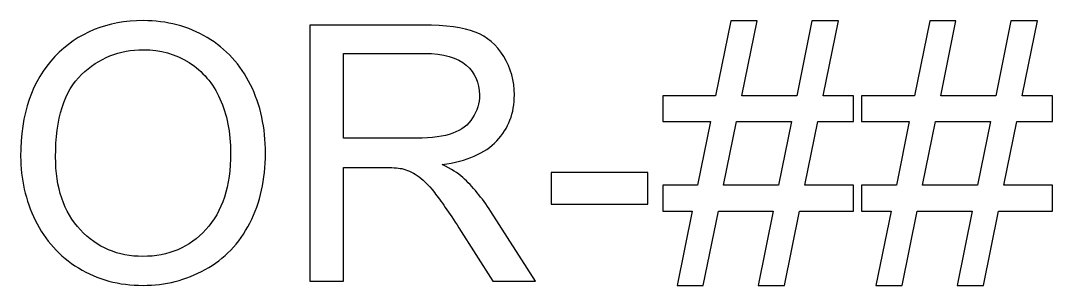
# Model space of a CAD drawing. Header units: centimetres. Extents: x -55.7 to 42.9, y -35.5 to -4.3.
# Drawn here: x -51.642 to -47.979, y -19.619 to -18.678 of the extents above; entities that cross this region are included whole.
import ezdxf

# ---------------------------------------------------------------- set-up
doc = ezdxf.new("R2010")
doc.units = ezdxf.units.CM
doc.header["$MEASUREMENT"] = 0
doc.layers.add('Layer 1', color=7, linetype='Continuous')

msp = doc.modelspace()

# ---------------------------------------------------------------- linework, layer by layer
at = {"layer": 'Layer 1', "color": 250}
for points, knots in [([(-51.64235, -19.16028), (-51.64235, -19.00936), (-51.60192, -18.89125), (-51.52085, -18.80595), (-51.52085, -18.80595), (-51.43978, -18.72065), (-51.33522, -18.67789), (-51.20695, -18.67789), (-51.20695, -18.67789), (-51.12313, -18.67789), (-51.04735, -18.698), (-50.98004, -18.73801), (-50.98004, -18.73801), (-50.91273, -18.77822), (-50.8613, -18.8341), (-50.82595, -18.90586), (-50.82595, -18.90586), (-50.7906, -18.9774), (-50.77303, -19.05889), (-50.77303, -19.1497), (-50.77303, -19.1497), (-50.77303, -19.24199), (-50.79145, -19.32454), (-50.8287, -19.39714), (-50.8287, -19.39714), (-50.86595, -19.46995), (-50.91866, -19.52498), (-50.98681, -19.56245), (-50.98681, -19.56245), (-51.05518, -19.59991), (-51.12863, -19.61854), (-51.20758, -19.61854), (-51.20758, -19.61854), (-51.29331, -19.61854), (-51.36972, -19.59801), (-51.43703, -19.55652), (-51.43703, -19.55652), (-51.50455, -19.51525), (-51.55556, -19.45873), (-51.59028, -19.38719), (-51.59028, -19.38719), (-51.62499, -19.31586), (-51.64235, -19.24008), (-51.64235, -19.16028)], [0, 0, 0, 0, 0.0909091, 0.0909091, 0.0909091, 0.0909091, 0.1818182, 0.1818182, 0.1818182, 0.1818182, 0.2727273, 0.2727273, 0.2727273, 0.2727273, 0.3636364, 0.3636364, 0.3636364, 0.3636364, 0.4545455, 0.4545455, 0.4545455, 0.4545455, 0.5454545, 0.5454545, 0.5454545, 0.5454545, 0.6363636, 0.6363636, 0.6363636, 0.6363636, 0.7272727, 0.7272727, 0.7272727, 0.7272727, 0.8181818, 0.8181818, 0.8181818, 0.8181818, 0.9090909, 0.9090909, 0.9090909, 0.9090909, 1, 1, 1, 1]), ([(-49.3119, -19.61854), (-49.3119, -19.61854), (-49.25792, -19.35438), (-49.25792, -19.35438), (-49.25792, -19.35438), (-49.25792, -19.35438), (-49.3627, -19.35438), (-49.3627, -19.35438), (-49.3627, -19.35438), (-49.3627, -19.35438), (-49.3627, -19.26209), (-49.3627, -19.26209), (-49.3627, -19.26209), (-49.3627, -19.26209), (-49.23929, -19.26209), (-49.23929, -19.26209), (-49.23929, -19.26209), (-49.23929, -19.26209), (-49.19357, -19.03688), (-49.19357, -19.03688), (-49.19357, -19.03688), (-49.19357, -19.03688), (-49.3627, -19.03688), (-49.3627, -19.03688), (-49.3627, -19.03688), (-49.3627, -19.03688), (-49.3627, -18.94459), (-49.3627, -18.94459), (-49.3627, -18.94459), (-49.3627, -18.94459), (-49.17495, -18.94459), (-49.17495, -18.94459), (-49.17495, -18.94459), (-49.17495, -18.94459), (-49.12097, -18.67853), (-49.12097, -18.67853), (-49.12097, -18.67853), (-49.12097, -18.67853), (-49.02784, -18.67853), (-49.02784, -18.67853), (-49.02784, -18.67853), (-49.02784, -18.67853), (-49.08181, -18.94459), (-49.08181, -18.94459), (-49.08181, -18.94459), (-49.08181, -18.94459), (-48.88645, -18.94459), (-48.88645, -18.94459), (-48.88645, -18.94459), (-48.88645, -18.94459), (-48.83268, -18.67853), (-48.83268, -18.67853), (-48.83268, -18.67853), (-48.83268, -18.67853), (-48.73891, -18.67853), (-48.73891, -18.67853), (-48.73891, -18.67853), (-48.73891, -18.67853), (-48.79289, -18.94459), (-48.79289, -18.94459), (-48.79289, -18.94459), (-48.79289, -18.94459), (-48.68557, -18.94459), (-48.68557, -18.94459), (-48.68557, -18.94459), (-48.68557, -18.94459), (-48.68557, -19.03688), (-48.68557, -19.03688), (-48.68557, -19.03688), (-48.68557, -19.03688), (-48.81152, -19.03688), (-48.81152, -19.03688), (-48.81152, -19.03688), (-48.81152, -19.03688), (-48.85808, -19.26209), (-48.85808, -19.26209), (-48.85808, -19.26209), (-48.85808, -19.26209), (-48.68557, -19.26209), (-48.68557, -19.26209), (-48.68557, -19.26209), (-48.68557, -19.26209), (-48.68557, -19.35438), (-48.68557, -19.35438), (-48.68557, -19.35438), (-48.68557, -19.35438), (-48.87671, -19.35438), (-48.87671, -19.35438), (-48.87671, -19.35438), (-48.87671, -19.35438), (-48.93047, -19.61854), (-48.93047, -19.61854), (-48.93047, -19.61854), (-48.93047, -19.61854), (-49.02361, -19.61854), (-49.02361, -19.61854), (-49.02361, -19.61854), (-49.02361, -19.61854), (-48.97027, -19.35438), (-48.97027, -19.35438), (-48.97027, -19.35438), (-48.97027, -19.35438), (-49.165, -19.35438), (-49.165, -19.35438), (-49.165, -19.35438), (-49.165, -19.35438), (-49.21897, -19.61854), (-49.21897, -19.61854), (-49.21897, -19.61854), (-49.21897, -19.61854), (-49.3119, -19.61854), (-49.3119, -19.61854)], [0, 0, 0, 0, 0.0357143, 0.0357143, 0.0357143, 0.0357143, 0.0714286, 0.0714286, 0.0714286, 0.0714286, 0.1071429, 0.1071429, 0.1071429, 0.1071429, 0.1428571, 0.1428571, 0.1428571, 0.1428571, 0.1785714, 0.1785714, 0.1785714, 0.1785714, 0.2142857, 0.2142857, 0.2142857, 0.2142857, 0.25, 0.25, 0.25, 0.25, 0.2857143, 0.2857143, 0.2857143, 0.2857143, 0.3214286, 0.3214286, 0.3214286, 0.3214286, 0.3571429, 0.3571429, 0.3571429, 0.3571429, 0.3928571, 0.3928571, 0.3928571, 0.3928571, 0.4285714, 0.4285714, 0.4285714, 0.4285714, 0.4642857, 0.4642857, 0.4642857, 0.4642857, 0.5, 0.5, 0.5, 0.5, 0.5357143, 0.5357143, 0.5357143, 0.5357143, 0.5714286, 0.5714286, 0.5714286, 0.5714286, 0.6071429, 0.6071429, 0.6071429, 0.6071429, 0.6428571, 0.6428571, 0.6428571, 0.6428571, 0.6785714, 0.6785714, 0.6785714, 0.6785714, 0.7142857, 0.7142857, 0.7142857, 0.7142857, 0.75, 0.75, 0.75, 0.75, 0.7857143, 0.7857143, 0.7857143, 0.7857143, 0.8214286, 0.8214286, 0.8214286, 0.8214286, 0.8571429, 0.8571429, 0.8571429, 0.8571429, 0.8928571, 0.8928571, 0.8928571, 0.8928571, 0.9285714, 0.9285714, 0.9285714, 0.9285714, 0.9642857, 0.9642857, 0.9642857, 0.9642857, 1, 1, 1, 1]), ([(-48.60557, -19.61854), (-48.60557, -19.61854), (-48.55159, -19.35438), (-48.55159, -19.35438), (-48.55159, -19.35438), (-48.55159, -19.35438), (-48.65637, -19.35438), (-48.65637, -19.35438), (-48.65637, -19.35438), (-48.65637, -19.35438), (-48.65637, -19.26209), (-48.65637, -19.26209), (-48.65637, -19.26209), (-48.65637, -19.26209), (-48.53296, -19.26209), (-48.53296, -19.26209), (-48.53296, -19.26209), (-48.53296, -19.26209), (-48.48724, -19.03688), (-48.48724, -19.03688), (-48.48724, -19.03688), (-48.48724, -19.03688), (-48.65637, -19.03688), (-48.65637, -19.03688), (-48.65637, -19.03688), (-48.65637, -19.03688), (-48.65637, -18.94459), (-48.65637, -18.94459), (-48.65637, -18.94459), (-48.65637, -18.94459), (-48.46862, -18.94459), (-48.46862, -18.94459), (-48.46862, -18.94459), (-48.46862, -18.94459), (-48.41464, -18.67853), (-48.41464, -18.67853), (-48.41464, -18.67853), (-48.41464, -18.67853), (-48.32151, -18.67853), (-48.32151, -18.67853), (-48.32151, -18.67853), (-48.32151, -18.67853), (-48.37548, -18.94459), (-48.37548, -18.94459), (-48.37548, -18.94459), (-48.37548, -18.94459), (-48.18012, -18.94459), (-48.18012, -18.94459), (-48.18012, -18.94459), (-48.18012, -18.94459), (-48.12635, -18.67853), (-48.12635, -18.67853), (-48.12635, -18.67853), (-48.12635, -18.67853), (-48.03258, -18.67853), (-48.03258, -18.67853), (-48.03258, -18.67853), (-48.03258, -18.67853), (-48.08656, -18.94459), (-48.08656, -18.94459), (-48.08656, -18.94459), (-48.08656, -18.94459), (-47.97924, -18.94459), (-47.97924, -18.94459), (-47.97924, -18.94459), (-47.97924, -18.94459), (-47.97924, -19.03688), (-47.97924, -19.03688), (-47.97924, -19.03688), (-47.97924, -19.03688), (-48.10519, -19.03688), (-48.10519, -19.03688), (-48.10519, -19.03688), (-48.10519, -19.03688), (-48.15175, -19.26209), (-48.15175, -19.26209), (-48.15175, -19.26209), (-48.15175, -19.26209), (-47.97924, -19.26209), (-47.97924, -19.26209), (-47.97924, -19.26209), (-47.97924, -19.26209), (-47.97924, -19.35438), (-47.97924, -19.35438), (-47.97924, -19.35438), (-47.97924, -19.35438), (-48.17038, -19.35438), (-48.17038, -19.35438), (-48.17038, -19.35438), (-48.17038, -19.35438), (-48.22414, -19.61854), (-48.22414, -19.61854), (-48.22414, -19.61854), (-48.22414, -19.61854), (-48.31728, -19.61854), (-48.31728, -19.61854), (-48.31728, -19.61854), (-48.31728, -19.61854), (-48.26394, -19.35438), (-48.26394, -19.35438), (-48.26394, -19.35438), (-48.26394, -19.35438), (-48.45867, -19.35438), (-48.45867, -19.35438), (-48.45867, -19.35438), (-48.45867, -19.35438), (-48.51264, -19.61854), (-48.51264, -19.61854), (-48.51264, -19.61854), (-48.51264, -19.61854), (-48.60557, -19.61854), (-48.60557, -19.61854)], [0, 0, 0, 0, 0.0357143, 0.0357143, 0.0357143, 0.0357143, 0.0714286, 0.0714286, 0.0714286, 0.0714286, 0.1071429, 0.1071429, 0.1071429, 0.1071429, 0.1428571, 0.1428571, 0.1428571, 0.1428571, 0.1785714, 0.1785714, 0.1785714, 0.1785714, 0.2142857, 0.2142857, 0.2142857, 0.2142857, 0.25, 0.25, 0.25, 0.25, 0.2857143, 0.2857143, 0.2857143, 0.2857143, 0.3214286, 0.3214286, 0.3214286, 0.3214286, 0.3571429, 0.3571429, 0.3571429, 0.3571429, 0.3928571, 0.3928571, 0.3928571, 0.3928571, 0.4285714, 0.4285714, 0.4285714, 0.4285714, 0.4642857, 0.4642857, 0.4642857, 0.4642857, 0.5, 0.5, 0.5, 0.5, 0.5357143, 0.5357143, 0.5357143, 0.5357143, 0.5714286, 0.5714286, 0.5714286, 0.5714286, 0.6071429, 0.6071429, 0.6071429, 0.6071429, 0.6428571, 0.6428571, 0.6428571, 0.6428571, 0.6785714, 0.6785714, 0.6785714, 0.6785714, 0.7142857, 0.7142857, 0.7142857, 0.7142857, 0.75, 0.75, 0.75, 0.75, 0.7857143, 0.7857143, 0.7857143, 0.7857143, 0.8214286, 0.8214286, 0.8214286, 0.8214286, 0.8571429, 0.8571429, 0.8571429, 0.8571429, 0.8928571, 0.8928571, 0.8928571, 0.8928571, 0.9285714, 0.9285714, 0.9285714, 0.9285714, 0.9642857, 0.9642857, 0.9642857, 0.9642857, 1, 1, 1, 1]), ([(-50.61597, -19.60309), (-50.61597, -19.60309), (-50.61597, -18.69398), (-50.61597, -18.69398), (-50.61597, -18.69398), (-50.61597, -18.69398), (-50.21296, -18.69398), (-50.21296, -18.69398), (-50.21296, -18.69398), (-50.13189, -18.69398), (-50.0703, -18.70224), (-50.02817, -18.71853), (-50.02817, -18.71853), (-49.98605, -18.73483), (-49.9524, -18.76362), (-49.927, -18.80489), (-49.927, -18.80489), (-49.90181, -18.84638), (-49.88932, -18.8921), (-49.88932, -18.94205), (-49.88932, -18.94205), (-49.88932, -19.00661), (-49.91006, -19.0608), (-49.95197, -19.10504), (-49.95197, -19.10504), (-49.99367, -19.14928), (-50.05823, -19.17743), (-50.14544, -19.18949), (-50.14544, -19.18949), (-50.11348, -19.20473), (-50.08935, -19.21976), (-50.07284, -19.23479), (-50.07284, -19.23479), (-50.0377, -19.26696), (-50.00447, -19.30739), (-49.97293, -19.35565), (-49.97293, -19.35565), (-49.97293, -19.35565), (-49.81481, -19.60309), (-49.81481, -19.60309), (-49.81481, -19.60309), (-49.81481, -19.60309), (-49.96616, -19.60309), (-49.96616, -19.60309), (-49.96616, -19.60309), (-49.96616, -19.60309), (-50.08638, -19.41386), (-50.08638, -19.41386), (-50.08638, -19.41386), (-50.12152, -19.35946), (-50.15052, -19.31755), (-50.17338, -19.28876), (-50.17338, -19.28876), (-50.19603, -19.25977), (-50.21635, -19.23945), (-50.23434, -19.22802), (-50.23434, -19.22802), (-50.25233, -19.21637), (-50.27053, -19.20833), (-50.28916, -19.20367), (-50.28916, -19.20367), (-50.30292, -19.20092), (-50.32514, -19.19944), (-50.35626, -19.19944), (-50.35626, -19.19944), (-50.35626, -19.19944), (-50.49575, -19.19944), (-50.49575, -19.19944), (-50.49575, -19.19944), (-50.49575, -19.19944), (-50.49575, -19.60309), (-50.49575, -19.60309), (-50.49575, -19.60309), (-50.49575, -19.60309), (-50.61597, -19.60309), (-50.61597, -19.60309)], [0, 0, 0, 0, 0.0526316, 0.0526316, 0.0526316, 0.0526316, 0.1052632, 0.1052632, 0.1052632, 0.1052632, 0.1578947, 0.1578947, 0.1578947, 0.1578947, 0.2105263, 0.2105263, 0.2105263, 0.2105263, 0.2631579, 0.2631579, 0.2631579, 0.2631579, 0.3157895, 0.3157895, 0.3157895, 0.3157895, 0.3684211, 0.3684211, 0.3684211, 0.3684211, 0.4210526, 0.4210526, 0.4210526, 0.4210526, 0.4736842, 0.4736842, 0.4736842, 0.4736842, 0.5263158, 0.5263158, 0.5263158, 0.5263158, 0.5789474, 0.5789474, 0.5789474, 0.5789474, 0.6315789, 0.6315789, 0.6315789, 0.6315789, 0.6842105, 0.6842105, 0.6842105, 0.6842105, 0.7368421, 0.7368421, 0.7368421, 0.7368421, 0.7894737, 0.7894737, 0.7894737, 0.7894737, 0.8421053, 0.8421053, 0.8421053, 0.8421053, 0.8947368, 0.8947368, 0.8947368, 0.8947368, 0.9473684, 0.9473684, 0.9473684, 0.9473684, 1, 1, 1, 1]), ([(-51.51831, -19.16219), (-51.51831, -19.27183), (-51.48889, -19.35798), (-51.43004, -19.42106), (-51.43004, -19.42106), (-51.37099, -19.48413), (-51.29712, -19.51567), (-51.20822, -19.51567), (-51.20822, -19.51567), (-51.11762, -19.51567), (-51.04312, -19.48392), (-50.9847, -19.42021), (-50.9847, -19.42021), (-50.92628, -19.3565), (-50.89686, -19.26612), (-50.89686, -19.14906), (-50.89686, -19.14906), (-50.89686, -19.07519), (-50.90956, -19.01063), (-50.93453, -18.95539), (-50.93453, -18.95539), (-50.95951, -18.90014), (-50.99613, -18.85739), (-51.04418, -18.82691), (-51.04418, -18.82691), (-51.09244, -18.79664), (-51.14641, -18.7814), (-51.20631, -18.7814), (-51.20631, -18.7814), (-51.29161, -18.7814), (-51.36485, -18.81061), (-51.42623, -18.86924), (-51.42623, -18.86924), (-51.48762, -18.92766), (-51.51831, -19.02545), (-51.51831, -19.16219)], [0, 0, 0, 0, 0.1111111, 0.1111111, 0.1111111, 0.1111111, 0.2222222, 0.2222222, 0.2222222, 0.2222222, 0.3333333, 0.3333333, 0.3333333, 0.3333333, 0.4444444, 0.4444444, 0.4444444, 0.4444444, 0.5555556, 0.5555556, 0.5555556, 0.5555556, 0.6666667, 0.6666667, 0.6666667, 0.6666667, 0.7777778, 0.7777778, 0.7777778, 0.7777778, 0.8888889, 0.8888889, 0.8888889, 0.8888889, 1, 1, 1, 1]), ([(-50.49575, -19.0953), (-50.49575, -19.0953), (-50.23709, -19.0953), (-50.23709, -19.0953), (-50.23709, -19.0953), (-50.18227, -19.0953), (-50.13909, -19.08959), (-50.10818, -19.07816), (-50.10818, -19.07816), (-50.07707, -19.06673), (-50.05357, -19.04852), (-50.03749, -19.02355), (-50.03749, -19.02355), (-50.0214, -18.99857), (-50.01336, -18.97148), (-50.01336, -18.94205), (-50.01336, -18.94205), (-50.01336, -18.89909), (-50.02881, -18.86374), (-50.06014, -18.83601), (-50.06014, -18.83601), (-50.09125, -18.80828), (-50.14057, -18.79452), (-50.20809, -18.79452), (-50.20809, -18.79452), (-50.20809, -18.79452), (-50.49575, -18.79452), (-50.49575, -18.79452), (-50.49575, -18.79452), (-50.49575, -18.79452), (-50.49575, -19.0953), (-50.49575, -19.0953)], [0, 0, 0, 0, 0.125, 0.125, 0.125, 0.125, 0.25, 0.25, 0.25, 0.25, 0.375, 0.375, 0.375, 0.375, 0.5, 0.5, 0.5, 0.5, 0.625, 0.625, 0.625, 0.625, 0.75, 0.75, 0.75, 0.75, 0.875, 0.875, 0.875, 0.875, 1, 1, 1, 1]), ([(-49.14637, -19.26209), (-49.14637, -19.26209), (-48.95164, -19.26209), (-48.95164, -19.26209), (-48.95164, -19.26209), (-48.95164, -19.26209), (-48.90507, -19.03688), (-48.90507, -19.03688), (-48.90507, -19.03688), (-48.90507, -19.03688), (-49.10044, -19.03688), (-49.10044, -19.03688), (-49.10044, -19.03688), (-49.10044, -19.03688), (-49.14637, -19.26209), (-49.14637, -19.26209)], [0, 0, 0, 0, 0.25, 0.25, 0.25, 0.25, 0.5, 0.5, 0.5, 0.5, 0.75, 0.75, 0.75, 0.75, 1, 1, 1, 1]), ([(-48.44004, -19.26209), (-48.44004, -19.26209), (-48.24531, -19.26209), (-48.24531, -19.26209), (-48.24531, -19.26209), (-48.24531, -19.26209), (-48.19874, -19.03688), (-48.19874, -19.03688), (-48.19874, -19.03688), (-48.19874, -19.03688), (-48.39411, -19.03688), (-48.39411, -19.03688), (-48.39411, -19.03688), (-48.39411, -19.03688), (-48.44004, -19.26209), (-48.44004, -19.26209)], [0, 0, 0, 0, 0.25, 0.25, 0.25, 0.25, 0.5, 0.5, 0.5, 0.5, 0.75, 0.75, 0.75, 0.75, 1, 1, 1, 1]), ([(-49.75851, -19.33025), (-49.75851, -19.33025), (-49.75851, -19.21807), (-49.75851, -19.21807), (-49.75851, -19.21807), (-49.75851, -19.21807), (-49.4154, -19.21807), (-49.4154, -19.21807), (-49.4154, -19.21807), (-49.4154, -19.21807), (-49.4154, -19.33025), (-49.4154, -19.33025), (-49.4154, -19.33025), (-49.4154, -19.33025), (-49.75851, -19.33025), (-49.75851, -19.33025)], [0, 0, 0, 0, 0.25, 0.25, 0.25, 0.25, 0.5, 0.5, 0.5, 0.5, 0.75, 0.75, 0.75, 0.75, 1, 1, 1, 1])]:
    msp.add_open_spline(points, degree=3, knots=knots, dxfattribs=at)

doc.saveas('drawing.dxf')
